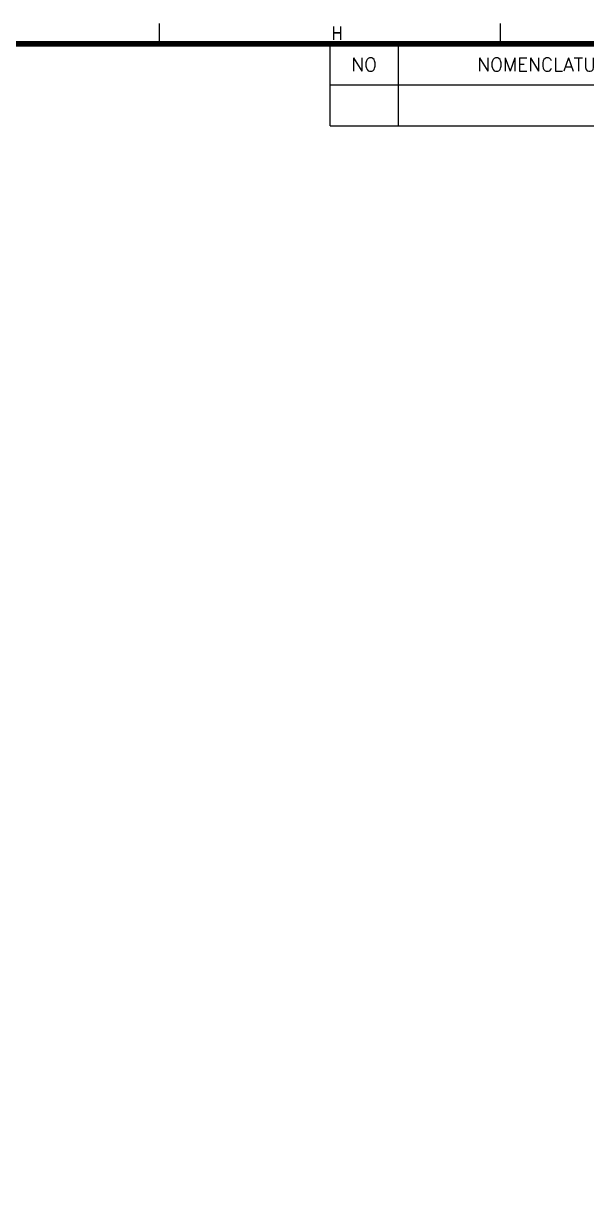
# Model space of a CAD drawing. Extents: x -425 to 6552, y -3049 to 3105.
# Drawn here: x 660.8 to 743.4, y -2812.4 to -2641.1 of the extents above; entities that cross this region are included whole.
import ezdxf
from ezdxf.enums import TextEntityAlignment as Align

# ---------------------------------------------------------------- set-up
doc = ezdxf.new("R2010")
doc.units = 0
doc.layers.get('0').update_dxf_attribs({"linetype": 'CONTINUOUS'})
doc.styles.add('SIM', font='simplex')
doc.styles.get("Standard").update_dxf_attribs({"font": 'gulim.ttc', "width": 0.8, "height": 2})

msp = doc.modelspace()

# ---------------------------------------------------------------- linework, layer by layer
for p, q in [((680.76, -2644.14), (680.76, -2641.14)), ((730.76, -2644.14), (730.76, -2641.14)), ((705.76, -2656.14), (705.76, -2644.14)), ((715.76, -2644.14), (715.76, -2656.14)), ((705.76, -2650.14), (880.76, -2650.14)), ((705.76, -2656.14), (880.76, -2656.14))]:
    msp.add_line(p, q)
at = {"const_width": 0.8}
msp.add_lwpolyline([(880.76, -2644.14), (330.76, -2644.14), (330.76, -3024.14), (880.76, -3024.14)], close=True, dxfattribs=at)

# ---------------------------------------------------------------- texts
at = {"width": 0.85}
msp.add_text('H', height=2, dxfattribs=at).set_placement((706.01, -2643.56))
at = {"style": 'SIM'}
for s, p in [('NO', (710.76, -2647.17)), ('NOMENCLATURE', (737.76, -2647.17))]:
    msp.add_text(s, height=2, dxfattribs=at).set_placement(p, align=Align.MIDDLE)

doc.saveas('drawing.dxf')
